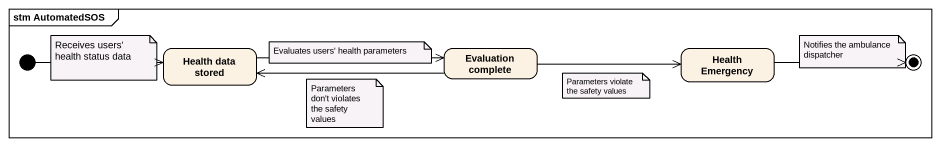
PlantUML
@startuml
mainframe stm AutomatedSOS
hide empty description
state "Health data stored" as Health_data_stored
state "Evaluation complete" as Evaluation_complete
state "Health Emergency" as Health_Emergency
[*] -right-> Health_data_stored
Health_data_stored -right-> Evaluation_complete
Evaluation_complete -left-> Health_data_stored
Evaluation_complete -right-> Health_Emergency
Health_Emergency -right-> [*]
note as N1
  Receives users' health status data
end note
note as N2
  Notifies the ambulance dispatcher
end note
note as N3
  Evaluates users' health parameters
end note
note as N4
  Parameters violate the safety values
end note
note as N5
  Parameters don't violates the safety values
end note
@enduml
